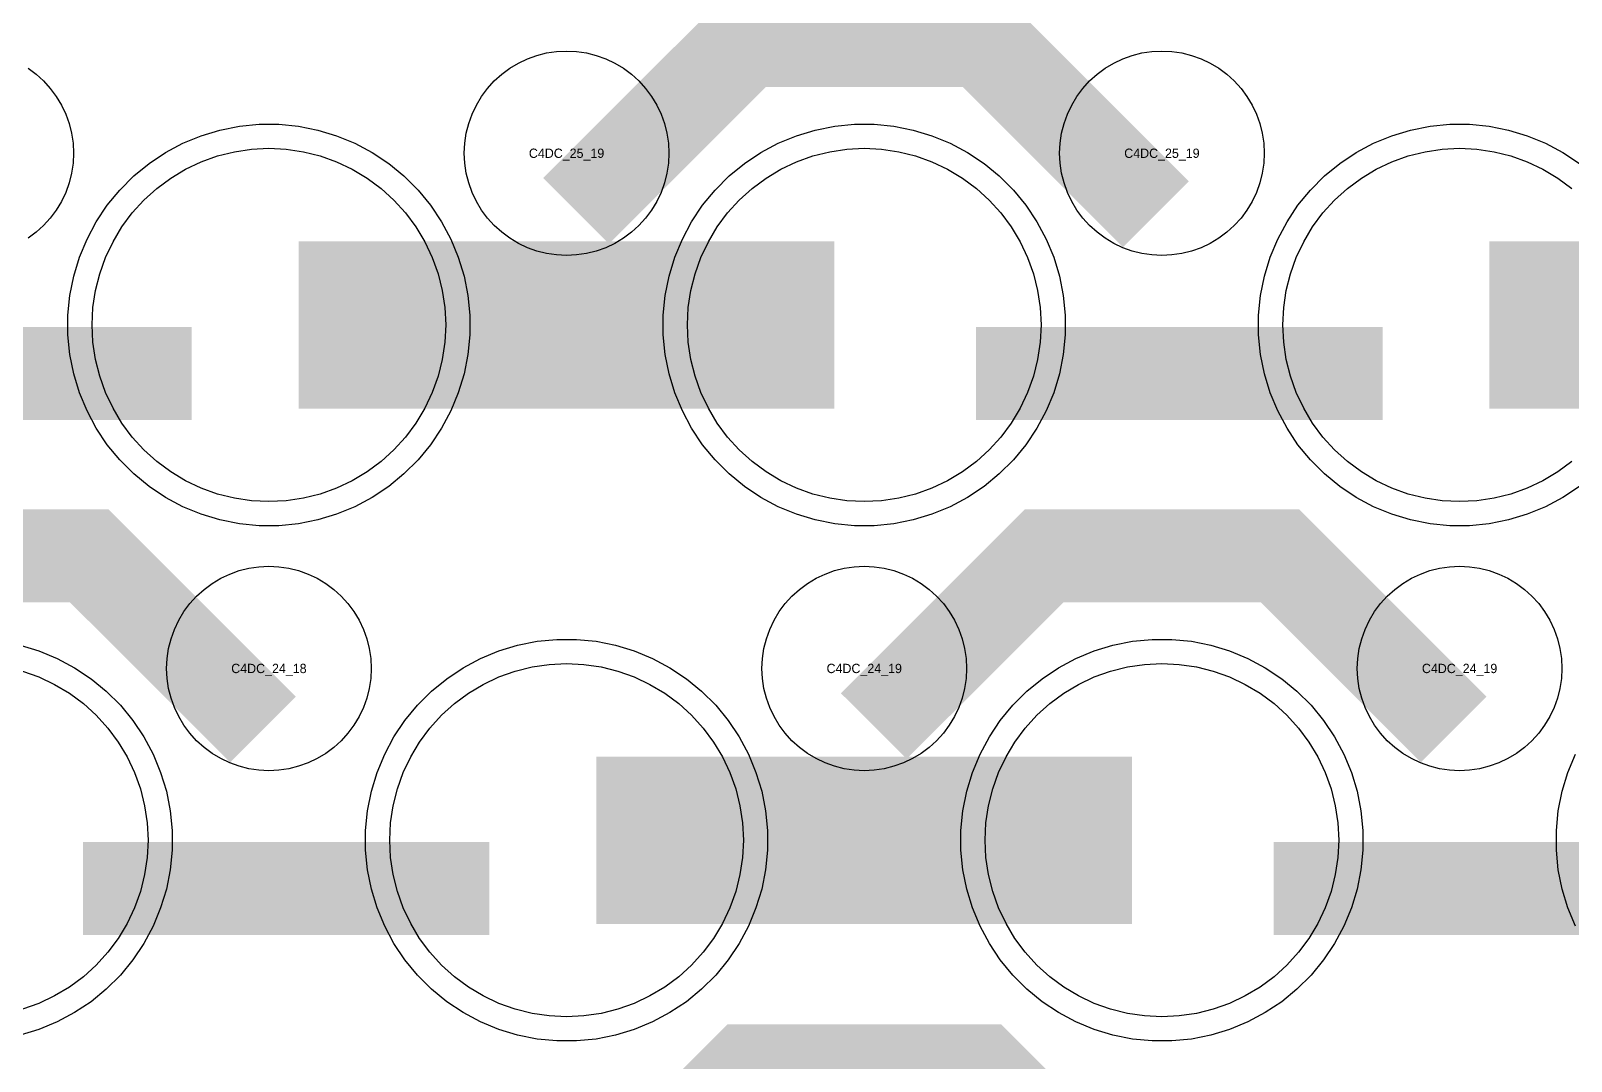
# Model space of a CAD drawing. Extents: x -11880 to 11880, y -14992 to 14992.
# Drawn here: x -6064 to -5650, y -11573.5 to -11296.3 of the extents above; entities that cross this region are included whole.
import ezdxf
from ezdxf.enums import TextEntityAlignment as Align

# ---------------------------------------------------------------- set-up
doc = ezdxf.new("R2010")
doc.units = 0
doc.header["$MEASUREMENT"] = 0
for name, color, linetype in [('GDS_775_DT_237', 138, 'CONTINUOUS'), ('RDL1_FS', 34, 'CONTINUOUS'), ('RDL_BS', 160, 'CONTINUOUS')]:
    doc.layers.add(name, color=color, linetype=linetype)

msp = doc.modelspace()

# ---------------------------------------------------------------- linework, layer by layer
at = {"layer": 'RDL1_FS'}
for points in [[(-6000, -11422.969), (-6004.657, -11422.74), (-6009.268, -11422.056), (-6013.791, -11420.924), (-6018.181, -11419.352), (-6022.395, -11417.36), (-6026.395, -11414.962), (-6030.14, -11412.184), (-6033.594, -11409.054), (-6036.724, -11405.6), (-6039.502, -11401.855), (-6041.9, -11397.855), (-6043.892, -11393.641), (-6045.464, -11389.251), (-6046.596, -11384.728), (-6047.28, -11380.117), (-6047.509, -11375.46), (-6047.28, -11370.803), (-6046.596, -11366.192), (-6045.464, -11361.669), (-6043.892, -11357.279), (-6041.9, -11353.065), (-6039.502, -11349.065), (-6036.724, -11345.32), (-6033.594, -11341.866), (-6030.14, -11338.736), (-6026.395, -11335.958), (-6022.395, -11333.56), (-6018.181, -11331.568), (-6013.791, -11329.996), (-6009.268, -11328.864), (-6004.657, -11328.18), (-6000, -11327.951), (-5995.343, -11328.18), (-5990.732, -11328.864), (-5986.209, -11329.996), (-5981.819, -11331.568), (-5977.605, -11333.56), (-5973.605, -11335.958), (-5969.86, -11338.736), (-5966.406, -11341.866), (-5963.276, -11345.32), (-5960.498, -11349.065), (-5958.1, -11353.065), (-5956.108, -11357.279), (-5954.536, -11361.669), (-5953.404, -11366.192), (-5952.72, -11370.803), (-5952.491, -11375.46), (-5952.72, -11380.117), (-5953.404, -11384.728), (-5954.536, -11389.251), (-5956.108, -11393.641), (-5958.1, -11397.855), (-5960.498, -11401.855), (-5963.276, -11405.6), (-5966.406, -11409.054), (-5969.86, -11412.184), (-5973.605, -11414.962), (-5977.605, -11417.36), (-5981.819, -11419.352), (-5986.209, -11420.924), (-5990.732, -11422.056), (-5995.343, -11422.74)], [(-5840, -11422.969), (-5844.657, -11422.74), (-5849.268, -11422.056), (-5853.791, -11420.924), (-5858.181, -11419.352), (-5862.395, -11417.36), (-5866.395, -11414.962), (-5870.14, -11412.184), (-5873.594, -11409.054), (-5876.724, -11405.6), (-5879.502, -11401.855), (-5881.9, -11397.855), (-5883.892, -11393.641), (-5885.464, -11389.251), (-5886.596, -11384.728), (-5887.28, -11380.117), (-5887.509, -11375.46), (-5887.28, -11370.803), (-5886.596, -11366.192), (-5885.464, -11361.669), (-5883.892, -11357.279), (-5881.9, -11353.065), (-5879.502, -11349.065), (-5876.724, -11345.32), (-5873.594, -11341.866), (-5870.14, -11338.736), (-5866.395, -11335.958), (-5862.395, -11333.56), (-5858.181, -11331.568), (-5853.791, -11329.996), (-5849.268, -11328.864), (-5844.657, -11328.18), (-5840, -11327.951), (-5835.343, -11328.18), (-5830.732, -11328.864), (-5826.209, -11329.996), (-5821.819, -11331.568), (-5817.605, -11333.56), (-5813.605, -11335.958), (-5809.86, -11338.736), (-5806.406, -11341.866), (-5803.276, -11345.32), (-5800.498, -11349.065), (-5798.1, -11353.065), (-5796.108, -11357.279), (-5794.536, -11361.669), (-5793.404, -11366.192), (-5792.72, -11370.803), (-5792.491, -11375.46), (-5792.72, -11380.117), (-5793.404, -11384.728), (-5794.536, -11389.251), (-5796.108, -11393.641), (-5798.1, -11397.855), (-5800.498, -11401.855), (-5803.276, -11405.6), (-5806.406, -11409.054), (-5809.86, -11412.184), (-5813.605, -11414.962), (-5817.605, -11417.36), (-5821.819, -11419.352), (-5826.209, -11420.924), (-5830.732, -11422.056), (-5835.343, -11422.74)]]:
    msp.add_lwpolyline(points, close=True, dxfattribs=at)
msp.add_lwpolyline([(-5649.86, -11412.184), (-5653.605, -11414.962), (-5657.605, -11417.36), (-5661.819, -11419.352), (-5666.209, -11420.924), (-5670.732, -11422.056), (-5675.343, -11422.74), (-5680, -11422.969), (-5684.657, -11422.74), (-5689.268, -11422.056), (-5693.791, -11420.924), (-5698.181, -11419.352), (-5702.395, -11417.36), (-5706.395, -11414.962), (-5710.14, -11412.184), (-5713.594, -11409.054), (-5716.724, -11405.6), (-5719.502, -11401.855), (-5721.9, -11397.855), (-5723.892, -11393.641), (-5725.464, -11389.251), (-5726.596, -11384.728), (-5727.28, -11380.117), (-5727.509, -11375.46), (-5727.28, -11370.803), (-5726.596, -11366.192), (-5725.464, -11361.669), (-5723.892, -11357.279), (-5721.9, -11353.065), (-5719.502, -11349.065), (-5716.724, -11345.32), (-5713.594, -11341.866), (-5710.14, -11338.736), (-5706.395, -11335.958), (-5702.395, -11333.56), (-5698.181, -11331.568), (-5693.791, -11329.996), (-5689.268, -11328.864), (-5684.657, -11328.18), (-5680, -11327.951), (-5675.343, -11328.18), (-5670.732, -11328.864), (-5666.209, -11329.996), (-5661.819, -11331.568), (-5657.605, -11333.56), (-5653.605, -11335.958), (-5649.86, -11338.736)], dxfattribs=at)
for points in [[(-5991.998, -11375.46, 45, 45, 0), (-5919.998, -11375.46, 45, 45, 0)], [(-5919.998, -11375.46, 45, 45, 0), (-5847.998, -11375.46, 45, 45, 0)], [(-5671.998, -11375.46, 45, 45, 0), (-5599.998, -11375.46, 45, 45, 0)]]:
    msp.add_lwpolyline(points, format="xyseb", dxfattribs=at)
at = {"layer": 'RDL1_FS', "color": 240, "true_color": 0xed1f24}
for points in [[(-5920, -11561.534), (-5924.657, -11561.305), (-5929.268, -11560.621), (-5933.791, -11559.489), (-5938.181, -11557.917), (-5942.395, -11555.925), (-5946.395, -11553.527), (-5950.14, -11550.749), (-5953.594, -11547.619), (-5956.724, -11544.165), (-5959.502, -11540.42), (-5961.9, -11536.42), (-5963.892, -11532.206), (-5965.464, -11527.816), (-5966.596, -11523.293), (-5967.28, -11518.682), (-5967.509, -11514.025), (-5967.28, -11509.368), (-5966.596, -11504.757), (-5965.464, -11500.234), (-5963.892, -11495.844), (-5961.9, -11491.63), (-5959.502, -11487.63), (-5956.724, -11483.885), (-5953.594, -11480.431), (-5950.14, -11477.301), (-5946.395, -11474.523), (-5942.395, -11472.125), (-5938.181, -11470.133), (-5933.791, -11468.561), (-5929.268, -11467.429), (-5924.657, -11466.745), (-5920, -11466.516), (-5915.343, -11466.745), (-5910.732, -11467.429), (-5906.209, -11468.561), (-5901.819, -11470.133), (-5897.605, -11472.125), (-5893.605, -11474.523), (-5889.86, -11477.301), (-5886.406, -11480.431), (-5883.276, -11483.885), (-5880.498, -11487.63), (-5878.1, -11491.63), (-5876.108, -11495.844), (-5874.536, -11500.234), (-5873.404, -11504.757), (-5872.72, -11509.368), (-5872.491, -11514.025), (-5872.72, -11518.682), (-5873.404, -11523.293), (-5874.536, -11527.816), (-5876.108, -11532.206), (-5878.1, -11536.42), (-5880.498, -11540.42), (-5883.276, -11544.165), (-5886.406, -11547.619), (-5889.86, -11550.749), (-5893.605, -11553.527), (-5897.605, -11555.925), (-5901.819, -11557.917), (-5906.209, -11559.489), (-5910.732, -11560.621), (-5915.343, -11561.305)], [(-5760, -11561.534), (-5764.657, -11561.305), (-5769.268, -11560.621), (-5773.791, -11559.489), (-5778.181, -11557.917), (-5782.395, -11555.925), (-5786.395, -11553.527), (-5790.14, -11550.749), (-5793.594, -11547.619), (-5796.724, -11544.165), (-5799.502, -11540.42), (-5801.9, -11536.42), (-5803.892, -11532.206), (-5805.464, -11527.816), (-5806.596, -11523.293), (-5807.28, -11518.682), (-5807.509, -11514.025), (-5807.28, -11509.368), (-5806.596, -11504.757), (-5805.464, -11500.234), (-5803.892, -11495.844), (-5801.9, -11491.63), (-5799.502, -11487.63), (-5796.724, -11483.885), (-5793.594, -11480.431), (-5790.14, -11477.301), (-5786.395, -11474.523), (-5782.395, -11472.125), (-5778.181, -11470.133), (-5773.791, -11468.561), (-5769.268, -11467.429), (-5764.657, -11466.745), (-5760, -11466.516), (-5755.343, -11466.745), (-5750.732, -11467.429), (-5746.209, -11468.561), (-5741.819, -11470.133), (-5737.605, -11472.125), (-5733.605, -11474.523), (-5729.86, -11477.301), (-5726.406, -11480.431), (-5723.276, -11483.885), (-5720.498, -11487.63), (-5718.1, -11491.63), (-5716.108, -11495.844), (-5714.536, -11500.234), (-5713.404, -11504.757), (-5712.72, -11509.368), (-5712.491, -11514.025), (-5712.72, -11518.682), (-5713.404, -11523.293), (-5714.536, -11527.816), (-5716.108, -11532.206), (-5718.1, -11536.42), (-5720.498, -11540.42), (-5723.276, -11544.165), (-5726.406, -11547.619), (-5729.86, -11550.749), (-5733.605, -11553.527), (-5737.605, -11555.925), (-5741.819, -11557.917), (-5746.209, -11559.489), (-5750.732, -11560.621), (-5755.343, -11561.305)]]:
    msp.add_lwpolyline(points, close=True, dxfattribs=at)
msp.add_lwpolyline([(-6066.209, -11468.561), (-6061.819, -11470.133), (-6057.605, -11472.125), (-6053.605, -11474.523), (-6049.86, -11477.301), (-6046.406, -11480.431), (-6043.276, -11483.885), (-6040.498, -11487.63), (-6038.1, -11491.63), (-6036.108, -11495.844), (-6034.536, -11500.234), (-6033.404, -11504.757), (-6032.72, -11509.368), (-6032.491, -11514.025), (-6032.72, -11518.682), (-6033.404, -11523.293), (-6034.536, -11527.816), (-6036.108, -11532.206), (-6038.1, -11536.42), (-6040.498, -11540.42), (-6043.276, -11544.165), (-6046.406, -11547.619), (-6049.86, -11550.749), (-6053.605, -11553.527), (-6057.605, -11555.925), (-6061.819, -11557.917), (-6066.209, -11559.489)], dxfattribs=at)
for points in [[(-5911.998, -11514.025, 45, 45, 0), (-5839.998, -11514.025, 45, 45, 0)], [(-5839.998, -11514.025, 45, 45, 0), (-5767.998, -11514.025, 45, 45, 0)]]:
    msp.add_lwpolyline(points, format="xyseb", dxfattribs=at)
at = {"layer": 'RDL_BS'}
for points in [[(-5917.438, -11344.774, 25, 25, 0), (-5871.623, -11298.959, 25, 25, 0), (-5838.07, -11298.959, 25, 25, 0)], [(-5761.599, -11345.673, 25, 25, 0), (-5808.313, -11298.959, 25, 25, 0), (-5838.071, -11298.959, 25, 25, 0)], [(-6129.984, -11388.473, 25, 25, 0), (-6020.719, -11388.473, 25, 25, 0)], [(-5809.984, -11388.473, 25, 25, 0), (-5700.719, -11388.473, 25, 25, 0)], [(-6001.599, -11484.238, 25, 25, 0), (-6048.313, -11437.524, 25, 25, 0), (-6078.071, -11437.524, 25, 25, 0)], [(-5837.438, -11483.339, 25, 25, 0), (-5791.623, -11437.524, 25, 25, 0), (-5758.07, -11437.524, 25, 25, 0)], [(-5681.599, -11484.238, 25, 25, 0), (-5728.313, -11437.524, 25, 25, 0), (-5758.071, -11437.524, 25, 25, 0)], [(-5917.438, -11621.904, 25, 25, 0), (-5871.623, -11576.089, 25, 25, 0), (-5838.07, -11576.089, 25, 25, 0)], [(-5761.599, -11622.803, 25, 25, 0), (-5808.313, -11576.089, 25, 25, 0), (-5838.071, -11576.089, 25, 25, 0)]]:
    msp.add_lwpolyline(points, format="xyseb", dxfattribs=at)
for points in [[(-5920, -11356.766), (-5922.693, -11356.634), (-5925.365, -11356.238), (-5927.984, -11355.581), (-5930.519, -11354.674), (-5932.956, -11353.522), (-5935.28, -11352.129), (-5937.443, -11350.526), (-5939.442, -11348.714), (-5941.254, -11346.715), (-5942.857, -11344.552), (-5944.25, -11342.228), (-5945.402, -11339.791), (-5946.309, -11337.256), (-5946.966, -11334.637), (-5947.362, -11331.965), (-5947.494, -11329.272), (-5947.362, -11326.579), (-5946.966, -11323.907), (-5946.309, -11321.288), (-5945.402, -11318.753), (-5944.25, -11316.316), (-5942.857, -11313.992), (-5941.254, -11311.829), (-5939.442, -11309.83), (-5937.443, -11308.018), (-5935.28, -11306.415), (-5932.956, -11305.022), (-5930.519, -11303.87), (-5927.984, -11302.963), (-5925.365, -11302.306), (-5922.693, -11301.91), (-5920, -11301.778), (-5917.307, -11301.91), (-5914.635, -11302.306), (-5912.016, -11302.963), (-5909.481, -11303.87), (-5907.044, -11305.022), (-5904.72, -11306.415), (-5902.557, -11308.018), (-5900.558, -11309.83), (-5898.746, -11311.829), (-5897.143, -11313.992), (-5895.75, -11316.316), (-5894.598, -11318.753), (-5893.691, -11321.288), (-5893.034, -11323.907), (-5892.638, -11326.579), (-5892.506, -11329.272), (-5892.638, -11331.965), (-5893.034, -11334.637), (-5893.691, -11337.256), (-5894.598, -11339.791), (-5895.75, -11342.228), (-5897.143, -11344.552), (-5898.746, -11346.715), (-5900.558, -11348.714), (-5902.557, -11350.526), (-5904.72, -11352.129), (-5907.044, -11353.522), (-5909.481, -11354.674), (-5912.016, -11355.581), (-5914.635, -11356.238), (-5917.307, -11356.634)], [(-5760, -11356.766), (-5762.693, -11356.634), (-5765.365, -11356.238), (-5767.984, -11355.581), (-5770.519, -11354.674), (-5772.956, -11353.522), (-5775.28, -11352.129), (-5777.443, -11350.526), (-5779.442, -11348.714), (-5781.254, -11346.715), (-5782.857, -11344.552), (-5784.25, -11342.228), (-5785.402, -11339.791), (-5786.309, -11337.256), (-5786.966, -11334.637), (-5787.362, -11331.965), (-5787.494, -11329.272), (-5787.362, -11326.579), (-5786.966, -11323.907), (-5786.309, -11321.288), (-5785.402, -11318.753), (-5784.25, -11316.316), (-5782.857, -11313.992), (-5781.254, -11311.829), (-5779.442, -11309.83), (-5777.443, -11308.018), (-5775.28, -11306.415), (-5772.956, -11305.022), (-5770.519, -11303.87), (-5767.984, -11302.963), (-5765.365, -11302.306), (-5762.693, -11301.91), (-5760, -11301.778), (-5757.307, -11301.91), (-5754.635, -11302.306), (-5752.016, -11302.963), (-5749.481, -11303.87), (-5747.044, -11305.022), (-5744.72, -11306.415), (-5742.557, -11308.018), (-5740.558, -11309.83), (-5738.746, -11311.829), (-5737.143, -11313.992), (-5735.75, -11316.316), (-5734.598, -11318.753), (-5733.691, -11321.288), (-5733.034, -11323.907), (-5732.638, -11326.579), (-5732.506, -11329.272), (-5732.638, -11331.965), (-5733.034, -11334.637), (-5733.691, -11337.256), (-5734.598, -11339.791), (-5735.75, -11342.228), (-5737.143, -11344.552), (-5738.746, -11346.715), (-5740.558, -11348.714), (-5742.557, -11350.526), (-5744.72, -11352.129), (-5747.044, -11353.522), (-5749.481, -11354.674), (-5752.016, -11355.581), (-5754.635, -11356.238), (-5757.307, -11356.634)], [(-6002.644, -11429.46), (-6007.938, -11428.943), (-6013.165, -11427.897), (-6018.205, -11426.366), (-6023.115, -11424.335), (-6027.777, -11421.843), (-6032.191, -11418.896), (-6036.292, -11415.534), (-6040.074, -11411.752), (-6043.436, -11407.651), (-6046.383, -11403.237), (-6048.875, -11398.575), (-6050.906, -11393.665), (-6052.437, -11388.625), (-6053.483, -11383.398), (-6054, -11378.104), (-6054, -11372.816), (-6053.483, -11367.522), (-6052.437, -11362.295), (-6050.906, -11357.255), (-6048.875, -11352.345), (-6046.383, -11347.683), (-6043.436, -11343.269), (-6040.074, -11339.168), (-6036.292, -11335.386), (-6032.191, -11332.024), (-6027.777, -11329.077), (-6023.115, -11326.585), (-6018.205, -11324.554), (-6013.165, -11323.023), (-6007.938, -11321.977), (-6002.644, -11321.46), (-5997.356, -11321.46), (-5992.062, -11321.977), (-5986.835, -11323.023), (-5981.795, -11324.554), (-5976.885, -11326.585), (-5972.223, -11329.077), (-5967.809, -11332.024), (-5963.708, -11335.386), (-5959.926, -11339.168), (-5956.564, -11343.269), (-5953.617, -11347.683), (-5951.125, -11352.345), (-5949.094, -11357.255), (-5947.563, -11362.295), (-5946.517, -11367.522), (-5946, -11372.816), (-5946, -11378.104), (-5946.517, -11383.398), (-5947.563, -11388.625), (-5949.094, -11393.665), (-5951.125, -11398.575), (-5953.617, -11403.237), (-5956.564, -11407.651), (-5959.926, -11411.752), (-5963.708, -11415.534), (-5967.809, -11418.896), (-5972.223, -11421.843), (-5976.885, -11424.335), (-5981.795, -11426.366), (-5986.835, -11427.897), (-5992.062, -11428.943), (-5997.356, -11429.46)], [(-5842.644, -11429.46), (-5847.938, -11428.943), (-5853.165, -11427.897), (-5858.205, -11426.366), (-5863.115, -11424.335), (-5867.777, -11421.843), (-5872.191, -11418.896), (-5876.292, -11415.534), (-5880.074, -11411.752), (-5883.436, -11407.651), (-5886.383, -11403.237), (-5888.875, -11398.575), (-5890.906, -11393.665), (-5892.437, -11388.625), (-5893.483, -11383.398), (-5894, -11378.104), (-5894, -11372.816), (-5893.483, -11367.522), (-5892.437, -11362.295), (-5890.906, -11357.255), (-5888.875, -11352.345), (-5886.383, -11347.683), (-5883.436, -11343.269), (-5880.074, -11339.168), (-5876.292, -11335.386), (-5872.191, -11332.024), (-5867.777, -11329.077), (-5863.115, -11326.585), (-5858.205, -11324.554), (-5853.165, -11323.023), (-5847.938, -11321.977), (-5842.644, -11321.46), (-5837.356, -11321.46), (-5832.062, -11321.977), (-5826.835, -11323.023), (-5821.795, -11324.554), (-5816.885, -11326.585), (-5812.223, -11329.077), (-5807.809, -11332.024), (-5803.708, -11335.386), (-5799.926, -11339.168), (-5796.564, -11343.269), (-5793.617, -11347.683), (-5791.125, -11352.345), (-5789.094, -11357.255), (-5787.563, -11362.295), (-5786.517, -11367.522), (-5786, -11372.816), (-5786, -11378.104), (-5786.517, -11383.398), (-5787.563, -11388.625), (-5789.094, -11393.665), (-5791.125, -11398.575), (-5793.617, -11403.237), (-5796.564, -11407.651), (-5799.926, -11411.752), (-5803.708, -11415.534), (-5807.809, -11418.896), (-5812.223, -11421.843), (-5816.885, -11424.335), (-5821.795, -11426.366), (-5826.835, -11427.897), (-5832.062, -11428.943), (-5837.356, -11429.46)], [(-6000, -11495.331), (-6002.693, -11495.199), (-6005.365, -11494.803), (-6007.984, -11494.146), (-6010.519, -11493.239), (-6012.956, -11492.087), (-6015.28, -11490.694), (-6017.443, -11489.091), (-6019.442, -11487.279), (-6021.254, -11485.28), (-6022.857, -11483.117), (-6024.25, -11480.793), (-6025.402, -11478.356), (-6026.309, -11475.821), (-6026.966, -11473.202), (-6027.362, -11470.53), (-6027.494, -11467.837), (-6027.362, -11465.144), (-6026.966, -11462.472), (-6026.309, -11459.853), (-6025.402, -11457.318), (-6024.25, -11454.881), (-6022.857, -11452.557), (-6021.254, -11450.394), (-6019.442, -11448.395), (-6017.443, -11446.583), (-6015.28, -11444.98), (-6012.956, -11443.587), (-6010.519, -11442.435), (-6007.984, -11441.528), (-6005.365, -11440.871), (-6002.693, -11440.475), (-6000, -11440.343), (-5997.307, -11440.475), (-5994.635, -11440.871), (-5992.016, -11441.528), (-5989.481, -11442.435), (-5987.044, -11443.587), (-5984.72, -11444.98), (-5982.557, -11446.583), (-5980.558, -11448.395), (-5978.746, -11450.394), (-5977.143, -11452.557), (-5975.75, -11454.881), (-5974.598, -11457.318), (-5973.691, -11459.853), (-5973.034, -11462.472), (-5972.638, -11465.144), (-5972.506, -11467.837), (-5972.638, -11470.53), (-5973.034, -11473.202), (-5973.691, -11475.821), (-5974.598, -11478.356), (-5975.75, -11480.793), (-5977.143, -11483.117), (-5978.746, -11485.28), (-5980.558, -11487.279), (-5982.557, -11489.091), (-5984.72, -11490.694), (-5987.044, -11492.087), (-5989.481, -11493.239), (-5992.016, -11494.146), (-5994.635, -11494.803), (-5997.307, -11495.199)], [(-5840, -11495.331), (-5842.693, -11495.199), (-5845.365, -11494.803), (-5847.984, -11494.146), (-5850.519, -11493.239), (-5852.956, -11492.087), (-5855.28, -11490.694), (-5857.443, -11489.091), (-5859.442, -11487.279), (-5861.254, -11485.28), (-5862.857, -11483.117), (-5864.25, -11480.793), (-5865.402, -11478.356), (-5866.309, -11475.821), (-5866.966, -11473.202), (-5867.362, -11470.53), (-5867.494, -11467.837), (-5867.362, -11465.144), (-5866.966, -11462.472), (-5866.309, -11459.853), (-5865.402, -11457.318), (-5864.25, -11454.881), (-5862.857, -11452.557), (-5861.254, -11450.394), (-5859.442, -11448.395), (-5857.443, -11446.583), (-5855.28, -11444.98), (-5852.956, -11443.587), (-5850.519, -11442.435), (-5847.984, -11441.528), (-5845.365, -11440.871), (-5842.693, -11440.475), (-5840, -11440.343), (-5837.307, -11440.475), (-5834.635, -11440.871), (-5832.016, -11441.528), (-5829.481, -11442.435), (-5827.044, -11443.587), (-5824.72, -11444.98), (-5822.557, -11446.583), (-5820.558, -11448.395), (-5818.746, -11450.394), (-5817.143, -11452.557), (-5815.75, -11454.881), (-5814.598, -11457.318), (-5813.691, -11459.853), (-5813.034, -11462.472), (-5812.638, -11465.144), (-5812.506, -11467.837), (-5812.638, -11470.53), (-5813.034, -11473.202), (-5813.691, -11475.821), (-5814.598, -11478.356), (-5815.75, -11480.793), (-5817.143, -11483.117), (-5818.746, -11485.28), (-5820.558, -11487.279), (-5822.557, -11489.091), (-5824.72, -11490.694), (-5827.044, -11492.087), (-5829.481, -11493.239), (-5832.016, -11494.146), (-5834.635, -11494.803), (-5837.307, -11495.199)], [(-5680, -11495.331), (-5682.693, -11495.199), (-5685.365, -11494.803), (-5687.984, -11494.146), (-5690.519, -11493.239), (-5692.956, -11492.087), (-5695.28, -11490.694), (-5697.443, -11489.091), (-5699.442, -11487.279), (-5701.254, -11485.28), (-5702.857, -11483.117), (-5704.25, -11480.793), (-5705.402, -11478.356), (-5706.309, -11475.821), (-5706.966, -11473.202), (-5707.362, -11470.53), (-5707.494, -11467.837), (-5707.362, -11465.144), (-5706.966, -11462.472), (-5706.309, -11459.853), (-5705.402, -11457.318), (-5704.25, -11454.881), (-5702.857, -11452.557), (-5701.254, -11450.394), (-5699.442, -11448.395), (-5697.443, -11446.583), (-5695.28, -11444.98), (-5692.956, -11443.587), (-5690.519, -11442.435), (-5687.984, -11441.528), (-5685.365, -11440.871), (-5682.693, -11440.475), (-5680, -11440.343), (-5677.307, -11440.475), (-5674.635, -11440.871), (-5672.016, -11441.528), (-5669.481, -11442.435), (-5667.044, -11443.587), (-5664.72, -11444.98), (-5662.557, -11446.583), (-5660.558, -11448.395), (-5658.746, -11450.394), (-5657.143, -11452.557), (-5655.75, -11454.881), (-5654.598, -11457.318), (-5653.691, -11459.853), (-5653.034, -11462.472), (-5652.638, -11465.144), (-5652.506, -11467.837), (-5652.638, -11470.53), (-5653.034, -11473.202), (-5653.691, -11475.821), (-5654.598, -11478.356), (-5655.75, -11480.793), (-5657.143, -11483.117), (-5658.746, -11485.28), (-5660.558, -11487.279), (-5662.557, -11489.091), (-5664.72, -11490.694), (-5667.044, -11492.087), (-5669.481, -11493.239), (-5672.016, -11494.146), (-5674.635, -11494.803), (-5677.307, -11495.199)]]:
    msp.add_lwpolyline(points, close=True, dxfattribs=at)
for points in [[(-6064.72, -11306.415), (-6062.557, -11308.018), (-6060.558, -11309.83), (-6058.746, -11311.829), (-6057.143, -11313.992), (-6055.75, -11316.316), (-6054.598, -11318.753), (-6053.691, -11321.288), (-6053.034, -11323.907), (-6052.638, -11326.579), (-6052.506, -11329.272), (-6052.638, -11331.965), (-6053.034, -11334.637), (-6053.691, -11337.256), (-6054.598, -11339.791), (-6055.75, -11342.228), (-6057.143, -11344.552), (-6058.746, -11346.715), (-6060.558, -11348.714), (-6062.557, -11350.526), (-6064.72, -11352.129)], [(-5647.809, -11418.896), (-5652.223, -11421.843), (-5656.885, -11424.335), (-5661.795, -11426.366), (-5666.835, -11427.897), (-5672.062, -11428.943), (-5677.356, -11429.46), (-5682.644, -11429.46), (-5687.938, -11428.943), (-5693.165, -11427.897), (-5698.205, -11426.366), (-5703.115, -11424.335), (-5707.777, -11421.843), (-5712.191, -11418.896), (-5716.292, -11415.534), (-5720.074, -11411.752), (-5723.436, -11407.651), (-5726.383, -11403.237), (-5728.875, -11398.575), (-5730.906, -11393.665), (-5732.437, -11388.625), (-5733.483, -11383.398), (-5734, -11378.104), (-5734, -11372.816), (-5733.483, -11367.522), (-5732.437, -11362.295), (-5730.906, -11357.255), (-5728.875, -11352.345), (-5726.383, -11347.683), (-5723.436, -11343.269), (-5720.074, -11339.168), (-5716.292, -11335.386), (-5712.191, -11332.024), (-5707.777, -11329.077), (-5703.115, -11326.585), (-5698.205, -11324.554), (-5693.165, -11323.023), (-5687.938, -11321.977), (-5682.644, -11321.46), (-5677.356, -11321.46), (-5672.062, -11321.977), (-5666.835, -11323.023), (-5661.795, -11324.554), (-5656.885, -11326.585), (-5652.223, -11329.077), (-5647.809, -11332.024)]]:
    msp.add_lwpolyline(points, dxfattribs=at)
at = {"layer": 'RDL_BS', "color": 240, "true_color": 0xed1f24}
for points in [[(-6066.835, -11461.588), (-6061.795, -11463.119), (-6056.885, -11465.15), (-6052.223, -11467.642), (-6047.809, -11470.589), (-6043.708, -11473.951), (-6039.926, -11477.733), (-6036.564, -11481.834), (-6033.617, -11486.248), (-6031.125, -11490.91), (-6029.094, -11495.82), (-6027.563, -11500.86), (-6026.517, -11506.087), (-6026, -11511.381), (-6026, -11516.669), (-6026.517, -11521.963), (-6027.563, -11527.19), (-6029.094, -11532.23), (-6031.125, -11537.14), (-6033.617, -11541.802), (-6036.564, -11546.216), (-6039.926, -11550.317), (-6043.708, -11554.099), (-6047.809, -11557.461), (-6052.223, -11560.408), (-6056.885, -11562.9), (-6061.795, -11564.931), (-6066.835, -11566.462)], [(-5648.875, -11537.14), (-5650.906, -11532.23), (-5652.437, -11527.19), (-5653.483, -11521.963), (-5654, -11516.669), (-5654, -11511.381), (-5653.483, -11506.087), (-5652.437, -11500.86), (-5650.906, -11495.82), (-5648.875, -11490.91)]]:
    msp.add_lwpolyline(points, dxfattribs=at)
for points in [[(-5922.644, -11568.025), (-5927.938, -11567.508), (-5933.165, -11566.462), (-5938.205, -11564.931), (-5943.115, -11562.9), (-5947.777, -11560.408), (-5952.191, -11557.461), (-5956.292, -11554.099), (-5960.074, -11550.317), (-5963.436, -11546.216), (-5966.383, -11541.802), (-5968.875, -11537.14), (-5970.906, -11532.23), (-5972.437, -11527.19), (-5973.483, -11521.963), (-5974, -11516.669), (-5974, -11511.381), (-5973.483, -11506.087), (-5972.437, -11500.86), (-5970.906, -11495.82), (-5968.875, -11490.91), (-5966.383, -11486.248), (-5963.436, -11481.834), (-5960.074, -11477.733), (-5956.292, -11473.951), (-5952.191, -11470.589), (-5947.777, -11467.642), (-5943.115, -11465.15), (-5938.205, -11463.119), (-5933.165, -11461.588), (-5927.938, -11460.542), (-5922.644, -11460.025), (-5917.356, -11460.025), (-5912.062, -11460.542), (-5906.835, -11461.588), (-5901.795, -11463.119), (-5896.885, -11465.15), (-5892.223, -11467.642), (-5887.809, -11470.589), (-5883.708, -11473.951), (-5879.926, -11477.733), (-5876.564, -11481.834), (-5873.617, -11486.248), (-5871.125, -11490.91), (-5869.094, -11495.82), (-5867.563, -11500.86), (-5866.517, -11506.087), (-5866, -11511.381), (-5866, -11516.669), (-5866.517, -11521.963), (-5867.563, -11527.19), (-5869.094, -11532.23), (-5871.125, -11537.14), (-5873.617, -11541.802), (-5876.564, -11546.216), (-5879.926, -11550.317), (-5883.708, -11554.099), (-5887.809, -11557.461), (-5892.223, -11560.408), (-5896.885, -11562.9), (-5901.795, -11564.931), (-5906.835, -11566.462), (-5912.062, -11567.508), (-5917.356, -11568.025)], [(-5762.644, -11568.025), (-5767.938, -11567.508), (-5773.165, -11566.462), (-5778.205, -11564.931), (-5783.115, -11562.9), (-5787.777, -11560.408), (-5792.191, -11557.461), (-5796.292, -11554.099), (-5800.074, -11550.317), (-5803.436, -11546.216), (-5806.383, -11541.802), (-5808.875, -11537.14), (-5810.906, -11532.23), (-5812.437, -11527.19), (-5813.483, -11521.963), (-5814, -11516.669), (-5814, -11511.381), (-5813.483, -11506.087), (-5812.437, -11500.86), (-5810.906, -11495.82), (-5808.875, -11490.91), (-5806.383, -11486.248), (-5803.436, -11481.834), (-5800.074, -11477.733), (-5796.292, -11473.951), (-5792.191, -11470.589), (-5787.777, -11467.642), (-5783.115, -11465.15), (-5778.205, -11463.119), (-5773.165, -11461.588), (-5767.938, -11460.542), (-5762.644, -11460.025), (-5757.356, -11460.025), (-5752.062, -11460.542), (-5746.835, -11461.588), (-5741.795, -11463.119), (-5736.885, -11465.15), (-5732.223, -11467.642), (-5727.809, -11470.589), (-5723.708, -11473.951), (-5719.926, -11477.733), (-5716.564, -11481.834), (-5713.617, -11486.248), (-5711.125, -11490.91), (-5709.094, -11495.82), (-5707.563, -11500.86), (-5706.517, -11506.087), (-5706, -11511.381), (-5706, -11516.669), (-5706.517, -11521.963), (-5707.563, -11527.19), (-5709.094, -11532.23), (-5711.125, -11537.14), (-5713.617, -11541.802), (-5716.564, -11546.216), (-5719.926, -11550.317), (-5723.708, -11554.099), (-5727.809, -11557.461), (-5732.223, -11560.408), (-5736.885, -11562.9), (-5741.795, -11564.931), (-5746.835, -11566.462), (-5752.062, -11567.508), (-5757.356, -11568.025)]]:
    msp.add_lwpolyline(points, close=True, dxfattribs=at)
for points in [[(-6049.984, -11527.038, 25, 25, 0), (-5940.719, -11527.038, 25, 25, 0)], [(-5729.984, -11527.038, 25, 25, 0), (-5620.719, -11527.038, 25, 25, 0)]]:
    msp.add_lwpolyline(points, format="xyseb", dxfattribs=at)

# ---------------------------------------------------------------- texts
at = {"layer": 'GDS_775_DT_237'}
for s, p in [('C4DC_25_19', (-5920, -11329.272)), ('C4DC_25_19', (-5920, -11329.272)), ('C4DC_25_19', (-5760, -11329.272)), ('C4DC_25_19', (-5760, -11329.272)), ('C4DC_24_18', (-6000, -11467.837)), ('C4DC_24_18', (-6000, -11467.837)), ('C4DC_24_19', (-5840, -11467.837)), ('C4DC_24_19', (-5840, -11467.837)), ('C4DC_24_19', (-5680, -11467.837)), ('C4DC_24_19', (-5680, -11467.837))]:
    msp.add_text(s, height=2.5, dxfattribs=at).set_placement(p, align=Align.MIDDLE_CENTER)

doc.saveas('drawing.dxf')
